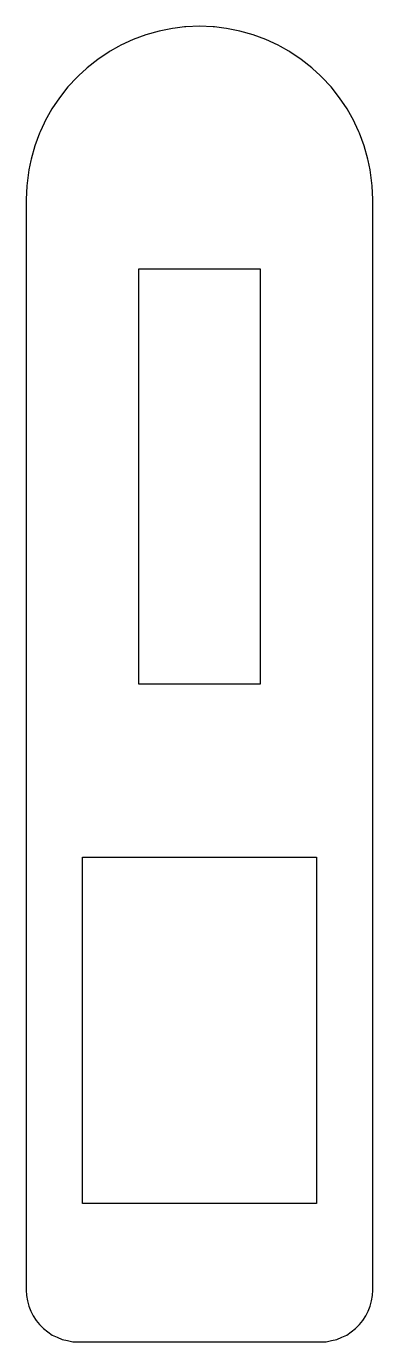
# Model space of a CAD drawing. Header units: metres. Extents: x -10 to 10, y -50 to 26.
import ezdxf

# ---------------------------------------------------------------- set-up
doc = ezdxf.new("R2010")
doc.units = ezdxf.units.M

msp = doc.modelspace()

# ---------------------------------------------------------------- linework, layer by layer
for p, q in [((-1.56433, 25.8769), (-2.33444, 25.7237)), ((-1.40862, 25.8974), (-1.56433, 25.8769)), ((-0.862793, 25.962), (-1.40862, 25.8974)), ((-0.784576, 25.9692), (-0.862793, 25.962)), ((0, 26), (-0.784576, 25.9692)), ((0.784576, 25.9692), (0, 26)), ((0.862793, 25.962), (0.784576, 25.9692)), ((1.40862, 25.8974), (0.862793, 25.962)), ((1.56433, 25.8769), (1.40862, 25.8974)), ((2.33444, 25.7237), (1.56433, 25.8769)), ((-3.82683, 25.2388), (-4.5399, 24.9101)), ((-3.09016, 25.5106), (-3.82683, 25.2388)), ((-2.33444, 25.7237), (-3.09016, 25.5106)), ((3.09016, 25.5106), (2.33444, 25.7237)), ((3.82683, 25.2388), (3.09016, 25.5106)), ((4.5399, 24.9101), (3.82683, 25.2388)), ((-5.22498, 24.5264), (-5.87784, 24.0902)), ((-5.15749, 24.5665), (-5.22498, 24.5264)), ((-4.67793, 24.8351), (-5.15749, 24.5665)), ((-4.5399, 24.9101), (-4.67793, 24.8351)), ((4.67793, 24.8351), (4.5399, 24.9101)), ((5.15749, 24.5665), (4.67793, 24.8351)), ((5.22498, 24.5264), (5.15749, 24.5665)), ((5.87784, 24.0902), (5.22498, 24.5264)), ((-6.49448, 23.604), (-6.55351, 23.5523)), ((-5.87784, 24.0902), (-6.49448, 23.604)), ((6.49448, 23.604), (5.87784, 24.0902)), ((6.55351, 23.5523), (6.49448, 23.604)), ((-7.07106, 23.0711), (-7.60405, 22.4945)), ((-6.95714, 23.1792), (-7.07106, 23.0711)), ((-6.55351, 23.5523), (-6.95714, 23.1792)), ((6.95714, 23.1792), (6.55351, 23.5523)), ((7.07106, 23.0711), (6.95714, 23.1792)), ((7.60405, 22.4945), (7.07106, 23.0711)), ((-7.60405, 22.4945), (-8.09016, 21.8779)), ((8.09016, 21.8779), (7.60405, 22.4945)), ((-8.09016, 21.8779), (-8.5264, 21.225)), ((8.5264, 21.225), (8.09016, 21.8779)), ((-8.91006, 20.5399), (-8.97768, 20.3981)), ((-8.5264, 21.225), (-8.91006, 20.5399)), ((8.91006, 20.5399), (8.5264, 21.225)), ((8.97768, 20.3981), (8.91006, 20.5399)), ((-9.23878, 19.8268), (-9.51056, 19.0902)), ((-9.20778, 19.899), (-9.23878, 19.8268)), ((-8.97768, 20.3981), (-9.20778, 19.899)), ((9.20778, 19.899), (8.97768, 20.3981)), ((9.23878, 19.8268), (9.20778, 19.899)), ((9.51056, 19.0902), (9.23878, 19.8268)), ((-9.51056, 19.0902), (-9.72369, 18.3344)), ((9.72369, 18.3344), (9.51056, 19.0902)), ((-9.74103, 18.2578), (-9.84825, 17.7188)), ((-9.72369, 18.3344), (-9.74103, 18.2578)), ((9.74103, 18.2578), (9.72369, 18.3344)), ((9.84825, 17.7188), (9.74103, 18.2578)), ((-9.87688, 17.5643), (-9.96916, 16.7846)), ((-9.84825, 17.7188), (-9.87688, 17.5643)), ((9.87688, 17.5643), (9.84825, 17.7188)), ((9.96916, 16.7846), (9.87688, 17.5643)), ((-9.96916, 16.7846), (-10, 16)), ((10, 16), (9.96916, 16.7846)), ((-10, 16), (-10, -47)), ((10, -47), (10, 16)), ((-3.5, -12), (-3.5, 12)), ((-3.5, 12), (3.5, 12)), ((3.5, 12), (3.5, -12)), ((3.5, -12), (-3.5, -12)), ((-6.75, -42), (-6.75, -22)), ((-6.75, -22), (6.75, -22)), ((6.75, -22), (6.75, -42)), ((6.75, -42), (-6.75, -42)), ((-10, -47), (-9.98355, -47.3119)), ((9.98355, -47.3119), (10, -47)), ((-9.98355, -47.3119), (-9.93443, -47.6237)), ((-9.93443, -47.6237), (-9.85316, -47.922)), ((9.85316, -47.922), (9.93443, -47.6237)), ((9.93443, -47.6237), (9.98355, -47.3119)), ((-9.85316, -47.922), (-9.74063, -48.2202)), ((-9.74063, -48.2202), (-9.59807, -48.4918)), ((-9.59807, -48.4918), (-9.42705, -48.7634)), ((9.42705, -48.7634), (9.59807, -48.4918)), ((9.59807, -48.4918), (9.74063, -48.2202)), ((9.74063, -48.2202), (9.85316, -47.922)), ((-9.42705, -48.7634), (-9.22943, -48.9964)), ((-9.22943, -48.9964), (-9.00739, -49.2294)), ((-9.00739, -49.2294), (-8.76335, -49.4137)), ((8.76335, -49.4137), (9.00739, -49.2294)), ((9.00739, -49.2294), (9.22943, -48.9964)), ((9.22943, -48.9964), (9.42705, -48.7634)), ((-8.76335, -49.4137), (-8.5, -49.5981)), ((-8.5, -49.5981), (-8.2202, -49.7256)), ((-8.2202, -49.7256), (-7.92705, -49.8532)), ((-7.92705, -49.8532), (-7.62373, -49.9184)), ((-7.62373, -49.9184), (-7.31358, -49.9836)), ((-7.31358, -49.9836), (7.31358, -49.9836)), ((7.31358, -49.9836), (7.62373, -49.9184)), ((7.62373, -49.9184), (7.92705, -49.8532)), ((7.92705, -49.8532), (8.2202, -49.7256)), ((8.2202, -49.7256), (8.5, -49.5981)), ((8.5, -49.5981), (8.76335, -49.4137))]:
    msp.add_line(p, q)

doc.saveas('drawing.dxf')
